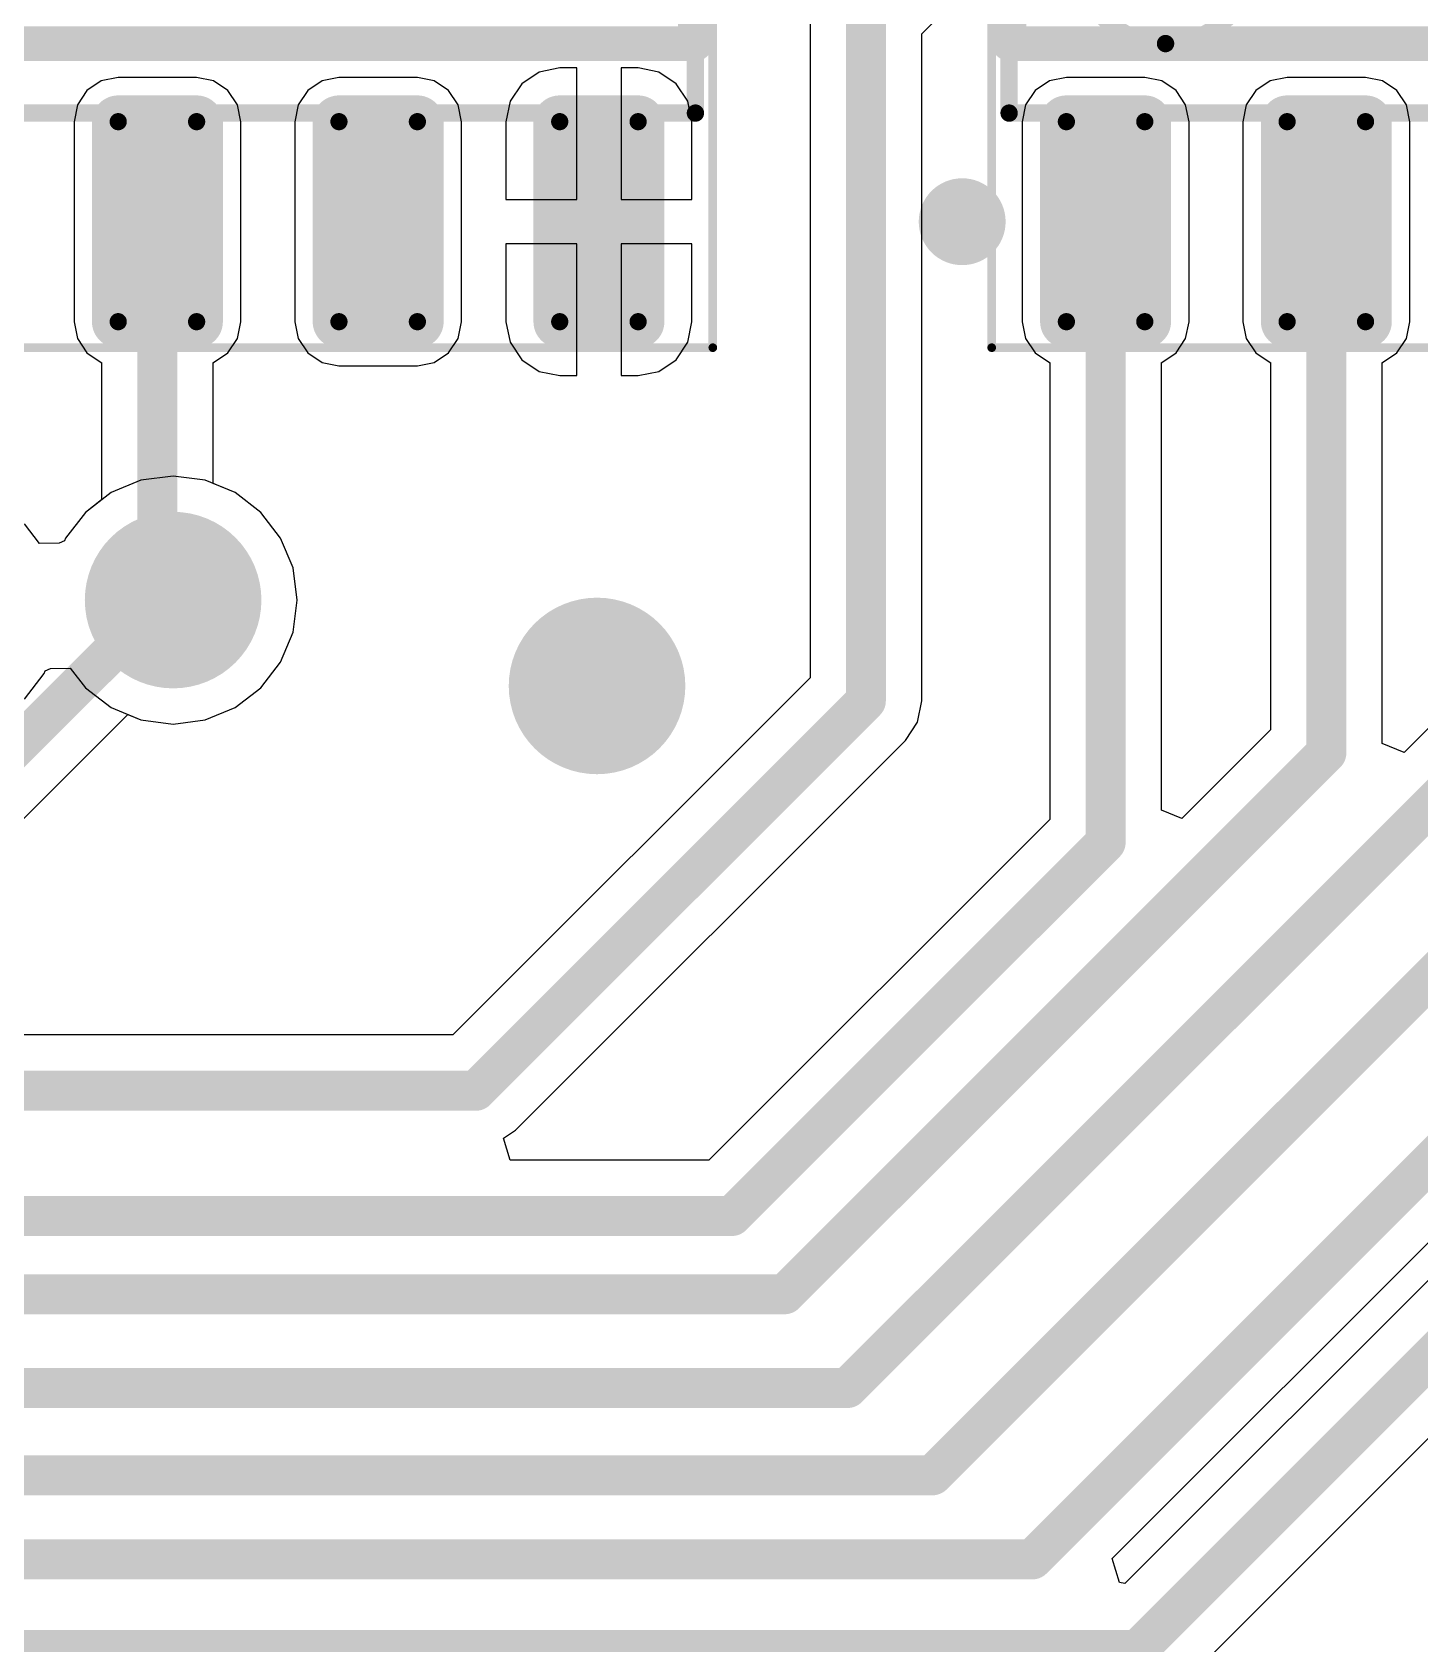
# Model space of a CAD drawing. Header units: millimetres. Extents: x 0 to 7.36, y -3.03 to 0.
# Drawn here: x 2.9495 to 3.2638, y -1.3229 to -0.9578 of the extents above; entities that cross this region are included whole.
import ezdxf

# ---------------------------------------------------------------- set-up
doc = ezdxf.new("R2010")
doc.units = ezdxf.units.MM
doc.header["$MEASUREMENT"] = 0
for name, color, linetype in [('BottomLayer', 5, 'Continuous'), ('Mechanical13', 56, 'Continuous'), ('Mechanical15', 56, 'Continuous'), ('MultiLayer', 9, 'Continuous'), ('TopLayer', 1, 'Continuous'), ('TopOverlay', 2, 'Continuous'), ('TopPaste', 8, 'Continuous'), ('TopSolder', 216, 'Continuous'), ('ViaHoleLayer', 16, 'Continuous')]:
    doc.layers.add(name, color=color, linetype=linetype)

# ---------------------------------------------------------------- blocks, each defined once
blk = doc.blocks.new('D0016A_L_76')
at = {"layer": 'Mechanical13', "const_width": 0.00394}
for points in [[(-0.07874, 0.19685), (-0.07874, -0.19685)], [(-0.07874, -0.19685), (0.07874, -0.19685)]]:
    blk.add_lwpolyline(points, dxfattribs=at)
at = {"layer": 'Mechanical13', "const_width": 0.00197}
blk.add_lwpolyline([(-0.07972, -0.19685, 1), (-0.07776, -0.19685, 1)], format="xyb", close=True, dxfattribs=at)
blk.add_lwpolyline([(-0.07972, -0.19685, 1), (-0.07776, -0.19685, 1)], format="xyb", close=True, dxfattribs=at)
at = {"layer": 'Mechanical15', "const_width": 0.00197}
for points in [[(-0.13189, 0.20079), (-0.13189, -0.20079)], [(-0.13189, -0.20079), (0.13189, -0.20079)]]:
    blk.add_lwpolyline(points, dxfattribs=at)
at = {"layer": 'Mechanical15', "const_width": 0.000984}
blk.add_lwpolyline([(-0.13238, -0.20079, 1), (-0.1314, -0.20079, 1)], format="xyb", close=True, dxfattribs=at)
blk.add_lwpolyline([(-0.13238, -0.20079, 1), (-0.1314, -0.20079, 1)], format="xyb", close=True, dxfattribs=at)
at = {"layer": 'TopLayer', "const_width": 0.00195}
for points in [[(-0.12698, -0.06612, 1), (-0.12503, -0.06612, 1)], [(-0.08166, -0.06612, 1), (-0.07971, -0.06612, 1)], [(-0.12698, -0.08388, 1), (-0.12503, -0.08388, 1)], [(-0.08166, -0.08388, 1), (-0.07971, -0.08388, 1)], [(-0.12698, -0.11612, 1), (-0.12503, -0.11612, 1)], [(-0.08166, -0.11612, 1), (-0.07971, -0.11612, 1)], [(-0.12698, -0.13388, 1), (-0.12503, -0.13388, 1)], [(-0.08166, -0.13388, 1), (-0.07971, -0.13388, 1)], [(-0.12698, -0.16612, 1), (-0.12503, -0.16612, 1)], [(-0.08166, -0.16612, 1), (-0.07971, -0.16612, 1)], [(-0.12698, -0.18388, 1), (-0.12503, -0.18388, 1)], [(-0.08166, -0.18388, 1), (-0.07971, -0.18388, 1)]]:
    blk.add_lwpolyline(points, format="xyb", close=True, dxfattribs=at)
at = {"layer": 'TopLayer'}
for points in [[(-0.08069, -0.08583), (-0.08069, -0.06417), (-0.126, -0.08583), (-0.126, -0.06417)], [(-0.07874, -0.08388), (-0.07874, -0.06612), (-0.12795, -0.08388), (-0.12795, -0.06612)], [(-0.07874, -0.13388), (-0.07874, -0.11612), (-0.12795, -0.13388), (-0.12795, -0.11612)], [(-0.08069, -0.13583), (-0.08069, -0.11417), (-0.126, -0.13583), (-0.126, -0.11417)], [(-0.08069, -0.18583), (-0.08069, -0.16417), (-0.126, -0.18583), (-0.126, -0.16417)], [(-0.07874, -0.18388), (-0.07874, -0.16612), (-0.12795, -0.18388), (-0.12795, -0.16612)]]:
    blk.add_solid(points, dxfattribs=at)
at = {"layer": 'TopOverlay', "const_width": 0.00787}
for points in [[(-0.06299, 0.19685), (-0.06299, -0.19685)], [(-0.06299, -0.19685), (0.06299, -0.19685)]]:
    blk.add_lwpolyline(points, dxfattribs=at)
at = {"layer": 'TopOverlay', "const_width": 0.00394}
blk.add_lwpolyline([(-0.06496, -0.19685, 1), (-0.06102, -0.19685, 1)], format="xyb", close=True, dxfattribs=at)
blk.add_lwpolyline([(-0.06496, -0.19685, 1), (-0.06102, -0.19685, 1)], format="xyb", close=True, dxfattribs=at)
at = {"layer": 'TopPaste', "const_width": 0.00195}
for points in [[(-0.12698, -0.06612, 1), (-0.12503, -0.06612, 1)], [(-0.08166, -0.06612, 1), (-0.07971, -0.06612, 1)], [(-0.12698, -0.08388, 1), (-0.12503, -0.08388, 1)], [(-0.08166, -0.08388, 1), (-0.07971, -0.08388, 1)], [(-0.12698, -0.11612, 1), (-0.12503, -0.11612, 1)], [(-0.08166, -0.11612, 1), (-0.07971, -0.11612, 1)], [(-0.12698, -0.13388, 1), (-0.12503, -0.13388, 1)], [(-0.08166, -0.13388, 1), (-0.07971, -0.13388, 1)], [(-0.12698, -0.16612, 1), (-0.12503, -0.16612, 1)], [(-0.08166, -0.16612, 1), (-0.07971, -0.16612, 1)], [(-0.12698, -0.18388, 1), (-0.12503, -0.18388, 1)], [(-0.08166, -0.18388, 1), (-0.07971, -0.18388, 1)]]:
    blk.add_lwpolyline(points, format="xyb", close=True, dxfattribs=at)
at = {"layer": 'TopPaste'}
for points in [[(-0.08069, -0.08583), (-0.08069, -0.06417), (-0.126, -0.08583), (-0.126, -0.06417)], [(-0.07874, -0.08388), (-0.07874, -0.06612), (-0.12795, -0.08388), (-0.12795, -0.06612)], [(-0.07874, -0.13388), (-0.07874, -0.11612), (-0.12795, -0.13388), (-0.12795, -0.11612)], [(-0.08069, -0.13583), (-0.08069, -0.11417), (-0.126, -0.13583), (-0.126, -0.11417)], [(-0.08069, -0.18583), (-0.08069, -0.16417), (-0.126, -0.18583), (-0.126, -0.16417)], [(-0.07874, -0.18388), (-0.07874, -0.16612), (-0.12795, -0.18388), (-0.12795, -0.16612)]]:
    blk.add_solid(points, dxfattribs=at)
at = {"layer": 'TopSolder', "const_width": 0.00595}
for points in [[(-0.12898, -0.06612, 1), (-0.12303, -0.06612, 1)], [(-0.08366, -0.06612, 1), (-0.07771, -0.06612, 1)], [(-0.12898, -0.08388, 1), (-0.12303, -0.08388, 1)], [(-0.08366, -0.08388, 1), (-0.07771, -0.08388, 1)], [(-0.12898, -0.11612, 1), (-0.12303, -0.11612, 1)], [(-0.08366, -0.11612, 1), (-0.07771, -0.11612, 1)], [(-0.12898, -0.13388, 1), (-0.12303, -0.13388, 1)], [(-0.08366, -0.13388, 1), (-0.07771, -0.13388, 1)], [(-0.12898, -0.16612, 1), (-0.12303, -0.16612, 1)], [(-0.08366, -0.16612, 1), (-0.07771, -0.16612, 1)], [(-0.12898, -0.18388, 1), (-0.12303, -0.18388, 1)], [(-0.08366, -0.18388, 1), (-0.07771, -0.18388, 1)]]:
    blk.add_lwpolyline(points, format="xyb", close=True, dxfattribs=at)
at = {"layer": 'TopSolder'}
for points in [[(-0.08069, -0.08983), (-0.08069, -0.06017), (-0.126, -0.08983), (-0.126, -0.06017)], [(-0.07474, -0.08388), (-0.07474, -0.06612), (-0.13195, -0.08388), (-0.13195, -0.06612)], [(-0.08069, -0.13983), (-0.08069, -0.11017), (-0.126, -0.13983), (-0.126, -0.11017)], [(-0.07474, -0.13388), (-0.07474, -0.11612), (-0.13195, -0.13388), (-0.13195, -0.11612)], [(-0.08069, -0.18983), (-0.08069, -0.16017), (-0.126, -0.18983), (-0.126, -0.16017)], [(-0.07474, -0.18388), (-0.07474, -0.16612), (-0.13195, -0.18388), (-0.13195, -0.16612)]]:
    blk.add_solid(points, dxfattribs=at)
blk = doc.blocks.new('D0016A_L_78')
at = {"layer": 'Mechanical13', "const_width": 0.00394}
for points in [[(-0.07874, 0.19685), (0.07874, 0.19685)], [(-0.07874, 0.19685), (-0.07874, -0.19685)]]:
    blk.add_lwpolyline(points, dxfattribs=at)
at = {"layer": 'Mechanical13'}
for points, const_width in [([(-0.07972, 0.19685, 1), (-0.07776, 0.19685, 1)], 0.00197), ([(-0.07972, 0.19685, 1), (-0.07776, 0.19685, 1)], 0.00197), ([(-0.02362, 0.16142, 1), (-0.06299, 0.16142, 1)], 0.00394), ([(-0.06398, 0.16142, 1), (-0.06201, 0.16142, 1)], 0.00197)]:
    blk.add_lwpolyline(points, format="xyb", close=True, dxfattribs=dict(at, const_width=const_width))
at = {"layer": 'Mechanical15', "const_width": 0.00197}
for points in [[(-0.13189, 0.20079), (0.13189, 0.20079)], [(-0.13189, 0.20079), (-0.13189, -0.20079)]]:
    blk.add_lwpolyline(points, dxfattribs=at)
at = {"layer": 'Mechanical15', "const_width": 0.000984}
blk.add_lwpolyline([(-0.13238, 0.20079, 1), (-0.1314, 0.20079, 1)], format="xyb", close=True, dxfattribs=at)
blk.add_lwpolyline([(-0.13238, 0.20079, 1), (-0.1314, 0.20079, 1)], format="xyb", close=True, dxfattribs=at)
at = {"layer": 'TopLayer', "const_width": 0.00195}
for points in [[(-0.12698, 0.18388, 1), (-0.12503, 0.18388, 1)], [(-0.08166, 0.18388, 1), (-0.07971, 0.18388, 1)], [(-0.12698, 0.16612, 1), (-0.12503, 0.16612, 1)], [(-0.08166, 0.16612, 1), (-0.07971, 0.16612, 1)], [(-0.12698, 0.13388, 1), (-0.12503, 0.13388, 1)], [(-0.08166, 0.13388, 1), (-0.07971, 0.13388, 1)], [(-0.12698, 0.11612, 1), (-0.12503, 0.11612, 1)], [(-0.08166, 0.11612, 1), (-0.07971, 0.11612, 1)]]:
    blk.add_lwpolyline(points, format="xyb", close=True, dxfattribs=at)
at = {"layer": 'TopLayer'}
for points in [[(-0.07874, 0.16612), (-0.07874, 0.18388), (-0.12795, 0.16612), (-0.12795, 0.18388)], [(-0.08069, 0.16417), (-0.08069, 0.18583), (-0.126, 0.16417), (-0.126, 0.18583)], [(-0.08069, 0.11417), (-0.08069, 0.13583), (-0.126, 0.11417), (-0.126, 0.13583)], [(-0.07874, 0.11612), (-0.07874, 0.13388), (-0.12795, 0.11612), (-0.12795, 0.13388)]]:
    blk.add_solid(points, dxfattribs=at)
at = {"layer": 'TopOverlay'}
for points, const_width in [([(-0.09843, 0.20748, 1), (-0.10827, 0.20748, 1)], 0.00984), ([(-0.11073, 0.20748, 1), (-0.10581, 0.20748, 1)], 0.00492), ([(-0.10089, 0.20748, 1), (-0.09596, 0.20748, 1)], 0.00492), ([(-0.06496, 0.19685, 1), (-0.06102, 0.19685, 1)], 0.00394), ([(-0.06496, 0.19685, 1), (-0.06102, 0.19685, 1)], 0.00394)]:
    blk.add_lwpolyline(points, format="xyb", close=True, dxfattribs=dict(at, const_width=const_width))
at = {"layer": 'TopOverlay', "const_width": 0.00787}
for points in [[(-0.06299, 0.19685), (0.06299, 0.19685)], [(-0.06299, 0.19685), (-0.06299, -0.19685)]]:
    blk.add_lwpolyline(points, dxfattribs=at)
at = {"layer": 'TopPaste', "const_width": 0.00195}
for points in [[(-0.12698, 0.18388, 1), (-0.12503, 0.18388, 1)], [(-0.08166, 0.18388, 1), (-0.07971, 0.18388, 1)], [(-0.12698, 0.16612, 1), (-0.12503, 0.16612, 1)], [(-0.08166, 0.16612, 1), (-0.07971, 0.16612, 1)], [(-0.12698, 0.13388, 1), (-0.12503, 0.13388, 1)], [(-0.08166, 0.13388, 1), (-0.07971, 0.13388, 1)], [(-0.12698, 0.11612, 1), (-0.12503, 0.11612, 1)], [(-0.08166, 0.11612, 1), (-0.07971, 0.11612, 1)]]:
    blk.add_lwpolyline(points, format="xyb", close=True, dxfattribs=at)
at = {"layer": 'TopPaste'}
for points in [[(-0.07874, 0.16612), (-0.07874, 0.18388), (-0.12795, 0.16612), (-0.12795, 0.18388)], [(-0.08069, 0.16417), (-0.08069, 0.18583), (-0.126, 0.16417), (-0.126, 0.18583)], [(-0.08069, 0.11417), (-0.08069, 0.13583), (-0.126, 0.11417), (-0.126, 0.13583)], [(-0.07874, 0.11612), (-0.07874, 0.13388), (-0.12795, 0.11612), (-0.12795, 0.13388)]]:
    blk.add_solid(points, dxfattribs=at)
at = {"layer": 'TopSolder', "const_width": 0.00595}
for points in [[(-0.12898, 0.18388, 1), (-0.12303, 0.18388, 1)], [(-0.08366, 0.18388, 1), (-0.07771, 0.18388, 1)], [(-0.12898, 0.16612, 1), (-0.12303, 0.16612, 1)], [(-0.08366, 0.16612, 1), (-0.07771, 0.16612, 1)], [(-0.12898, 0.13388, 1), (-0.12303, 0.13388, 1)], [(-0.08366, 0.13388, 1), (-0.07771, 0.13388, 1)], [(-0.12898, 0.11612, 1), (-0.12303, 0.11612, 1)], [(-0.08366, 0.11612, 1), (-0.07771, 0.11612, 1)]]:
    blk.add_lwpolyline(points, format="xyb", close=True, dxfattribs=at)
at = {"layer": 'TopSolder'}
for points in [[(-0.08069, 0.16017), (-0.08069, 0.18983), (-0.126, 0.16017), (-0.126, 0.18983)], [(-0.07474, 0.16612), (-0.07474, 0.18388), (-0.13195, 0.16612), (-0.13195, 0.18388)], [(-0.08069, 0.11017), (-0.08069, 0.13983), (-0.126, 0.11017), (-0.126, 0.13983)], [(-0.07474, 0.11612), (-0.07474, 0.13388), (-0.13195, 0.11612), (-0.13195, 0.13388)]]:
    blk.add_solid(points, dxfattribs=at)

msp = doc.modelspace()

# ---------------------------------------------------------------- linework, layer by layer
at = {"layer": 'BottomLayer'}
for p, q in [((2.98144, -1.05833), (2.97416, -1.05928)), ((2.98872, -1.05928), (2.98144, -1.05833)), ((2.96738, -1.06209), (2.96156, -1.06656)), ((2.97416, -1.05928), (2.96738, -1.06209)), ((2.9955, -1.06209), (2.98872, -1.05928)), ((3.00132, -1.06656), (2.9955, -1.06209)), ((2.95118, -1.07359), (2.94776, -1.06913)), ((2.96156, -1.06656), (2.95709, -1.07238)), ((3.00579, -1.07238), (3.00132, -1.06656)), ((2.95683, -1.07302), (2.95563, -1.07353)), ((2.95709, -1.07238), (2.95683, -1.07302)), ((3.0086, -1.07916), (3.00579, -1.07238)), ((2.95563, -1.07353), (2.95118, -1.07359)), ((3.00956, -1.08644), (3.0086, -1.07916)), ((3.0086, -1.09372), (3.00956, -1.08644)), ((3.00579, -1.1005), (3.0086, -1.09372)), ((3.00132, -1.10632), (3.00579, -1.1005)), ((2.9955, -1.11079), (3.00132, -1.10632)), ((2.8955, -1.18804), (2.97118, -1.11236)), ((2.97118, -1.11236), (2.97416, -1.1136)), ((2.97416, -1.1136), (2.98144, -1.11456)), ((2.98144, -1.11456), (2.98872, -1.1136)), ((2.98872, -1.1136), (2.9955, -1.11079))]:
    msp.add_line(p, q, dxfattribs=at)
for points, const_width in [([(2.97144, -1.08644, 1), (2.99144, -1.08644, 1)], 0.02), ([(2.97695, -1.08644, 1), (2.98148, -1.08644, 1)], 0.00453), ([(2.97695, -1.08644, 1), (2.98148, -1.08644, 1)], 0.00453), ([(2.97918, -1.08644, 1), (2.9837, -1.08644, 1)], 0.00453), ([(3.06745, -1.10589, 1), (3.08745, -1.10589, 1)], 0.02)]:
    msp.add_lwpolyline(points, format="xyb", close=True, dxfattribs=dict(at, const_width=const_width))
at = {"layer": 'BottomLayer', "const_width": 0.00906}
for points in [[(2.88656, -1.17909), (2.97922, -1.08644)], [(2.97922, -1.08644), (2.98144, -1.08644)]]:
    msp.add_lwpolyline(points, dxfattribs=at)
at = {"layer": 'MultiLayer', "const_width": 0.02}
for points in [[(2.97144, -1.08644, 1), (2.99144, -1.08644, 1)], [(3.06745, -1.10589, 1), (3.08745, -1.10589, 1)]]:
    msp.add_lwpolyline(points, format="xyb", close=True, dxfattribs=at)
at = {"layer": 'TopLayer'}
for p, q in [((3.15098, -0.95814), (3.25252, -0.8566)), ((3.12569, -0.9529), (3.12569, -1.10405)), ((3.15098, -1.10928), (3.15098, -0.95814)), ((3.06434, -0.9668), (3.06039, -0.96944)), ((3.069, -0.96587), (3.06434, -0.9668)), ((3.07288, -0.96587), (3.069, -0.96587)), ((3.07288, -0.99571), (3.07288, -0.96587)), ((3.08676, -0.96587), (3.08288, -0.96587)), ((3.08288, -0.96587), (3.08288, -0.99571)), ((3.09142, -0.9668), (3.08676, -0.96587)), ((3.09537, -0.96944), (3.09142, -0.9668)), ((2.96192, -0.97097), (2.95975, -0.97422)), ((2.96517, -0.9688), (2.96192, -0.97097)), ((2.969, -0.96804), (2.96517, -0.9688)), ((2.98676, -0.96804), (2.969, -0.96804)), ((2.99059, -0.9688), (2.98676, -0.96804)), ((2.99384, -0.97097), (2.99059, -0.9688)), ((2.99601, -0.97422), (2.99384, -0.97097)), ((3.01192, -0.97097), (3.00975, -0.97422)), ((3.01517, -0.9688), (3.01192, -0.97097)), ((3.019, -0.96804), (3.01517, -0.9688)), ((3.03676, -0.96804), (3.019, -0.96804)), ((3.04059, -0.9688), (3.03676, -0.96804)), ((3.04384, -0.97097), (3.04059, -0.9688)), ((3.04601, -0.97422), (3.04384, -0.97097)), ((3.06039, -0.96944), (3.05775, -0.97339)), ((3.09802, -0.97339), (3.09537, -0.96944)), ((3.17667, -0.97097), (3.1745, -0.97422)), ((3.17992, -0.9688), (3.17667, -0.97097)), ((3.18376, -0.96804), (3.17992, -0.9688)), ((3.20151, -0.96804), (3.18376, -0.96804)), ((3.20534, -0.9688), (3.20151, -0.96804)), ((3.20859, -0.97097), (3.20534, -0.9688)), ((3.21076, -0.97422), (3.20859, -0.97097)), ((3.22667, -0.97097), (3.2245, -0.97422)), ((3.22992, -0.9688), (3.22667, -0.97097)), ((3.23376, -0.96804), (3.22992, -0.9688)), ((3.25151, -0.96804), (3.23376, -0.96804)), ((3.25534, -0.9688), (3.25151, -0.96804)), ((3.25859, -0.97097), (3.25534, -0.9688)), ((3.26076, -0.97422), (3.25859, -0.97097)), ((2.95975, -0.97422), (2.95899, -0.97805)), ((2.99677, -0.97805), (2.99601, -0.97422)), ((3.00975, -0.97422), (3.00899, -0.97805)), ((3.04677, -0.97805), (3.04601, -0.97422)), ((3.05775, -0.97339), (3.05682, -0.97805)), ((3.09894, -0.97805), (3.09802, -0.97339)), ((3.1745, -0.97422), (3.17374, -0.97805)), ((3.21153, -0.97805), (3.21076, -0.97422)), ((3.2245, -0.97422), (3.22374, -0.97805)), ((3.26153, -0.97805), (3.26076, -0.97422)), ((2.95899, -0.97805), (2.95899, -1.02337)), ((2.99677, -1.02337), (2.99677, -0.97805)), ((3.00899, -0.97805), (3.00899, -1.02337)), ((3.04677, -1.02337), (3.04677, -0.97805)), ((3.05682, -0.97805), (3.05682, -0.99571)), ((3.09894, -0.99571), (3.09894, -0.97805)), ((3.17374, -0.97805), (3.17374, -1.02337)), ((3.21153, -1.02337), (3.21153, -0.97805)), ((3.22374, -0.97805), (3.22374, -1.02337)), ((3.26153, -1.02337), (3.26153, -0.97805)), ((3.05682, -0.99571), (3.07288, -0.99571)), ((3.08288, -0.99571), (3.09894, -0.99571)), ((3.07288, -1.00571), (3.05682, -1.00571)), ((3.05682, -1.00571), (3.05682, -1.02337)), ((3.07288, -1.03555), (3.07288, -1.00571)), ((3.09894, -1.00571), (3.08288, -1.00571)), ((3.08288, -1.00571), (3.08288, -1.03555)), ((3.09894, -1.02337), (3.09894, -1.00571)), ((2.95899, -1.02337), (2.95975, -1.0272)), ((2.99601, -1.0272), (2.99677, -1.02337)), ((3.00899, -1.02337), (3.00975, -1.0272)), ((3.04601, -1.0272), (3.04677, -1.02337)), ((3.05682, -1.02337), (3.05775, -1.02803)), ((3.09802, -1.02803), (3.09894, -1.02337)), ((3.17374, -1.02337), (3.1745, -1.0272)), ((3.21076, -1.0272), (3.21153, -1.02337)), ((3.22374, -1.02337), (3.2245, -1.0272)), ((3.26076, -1.0272), (3.26153, -1.02337)), ((2.95975, -1.0272), (2.96192, -1.03045)), ((2.99384, -1.03045), (2.99601, -1.0272)), ((3.00975, -1.0272), (3.01192, -1.03045)), ((3.04384, -1.03045), (3.04601, -1.0272)), ((3.05775, -1.02803), (3.06039, -1.03198)), ((3.09537, -1.03198), (3.09802, -1.02803)), ((3.1745, -1.0272), (3.17667, -1.03045)), ((3.20859, -1.03045), (3.21076, -1.0272)), ((3.2245, -1.0272), (3.22667, -1.03045)), ((3.25859, -1.03045), (3.26076, -1.0272)), ((2.96192, -1.03045), (2.96517, -1.03262)), ((2.96517, -1.03262), (2.96524, -1.03263)), ((2.96524, -1.03263), (2.96524, -1.06374)), ((2.99053, -1.03263), (2.99059, -1.03262)), ((2.99053, -1.06003), (2.99053, -1.03263)), ((2.99059, -1.03262), (2.99384, -1.03045)), ((3.01192, -1.03045), (3.01517, -1.03262)), ((3.01517, -1.03262), (3.019, -1.03338)), ((3.03676, -1.03338), (3.04059, -1.03262)), ((3.04059, -1.03262), (3.04384, -1.03045)), ((3.06039, -1.03198), (3.06434, -1.03462)), ((3.09142, -1.03462), (3.09537, -1.03198)), ((3.17667, -1.03045), (3.17992, -1.03262)), ((3.17992, -1.03262), (3.17999, -1.03263)), ((3.17999, -1.03263), (3.17999, -1.13612)), ((3.20528, -1.03263), (3.20534, -1.03262)), ((3.20528, -1.134), (3.20528, -1.03263)), ((3.20534, -1.03262), (3.20859, -1.03045)), ((3.22667, -1.03045), (3.22992, -1.03262)), ((3.22992, -1.03262), (3.22999, -1.03263)), ((3.22999, -1.03263), (3.22999, -1.11582)), ((3.25528, -1.03263), (3.25534, -1.03262)), ((3.25528, -1.11892), (3.25528, -1.03263)), ((3.25534, -1.03262), (3.25859, -1.03045)), ((3.019, -1.03338), (3.03676, -1.03338)), ((3.06434, -1.03462), (3.069, -1.03555)), ((3.069, -1.03555), (3.07288, -1.03555)), ((3.08288, -1.03555), (3.08676, -1.03555)), ((3.08676, -1.03555), (3.09142, -1.03462)), ((2.9955, -1.06209), (2.99053, -1.06003)), ((3.00132, -1.06656), (2.9955, -1.06209)), ((2.96524, -1.06374), (2.96156, -1.06656)), ((2.95118, -1.07359), (2.94776, -1.06913)), ((2.96156, -1.06656), (2.95709, -1.07238)), ((3.00579, -1.07238), (3.00132, -1.06656)), ((2.95683, -1.07302), (2.95563, -1.07353)), ((2.95709, -1.07238), (2.95683, -1.07302)), ((3.0086, -1.07916), (3.00579, -1.07238)), ((2.95563, -1.07353), (2.95118, -1.07359)), ((3.42999, -1.0763), (3.19701, -1.30927)), ((3.00956, -1.08644), (3.0086, -1.07916)), ((3.0086, -1.09372), (3.00956, -1.08644)), ((3.2088, -1.33325), (3.45157, -1.09048)), ((3.00579, -1.1005), (3.0086, -1.09372)), ((3.19412, -1.3036), (3.40279, -1.09493)), ((2.95223, -1.10307), (2.95249, -1.10243)), ((2.95249, -1.10243), (2.9537, -1.10193)), ((2.9537, -1.10193), (2.95814, -1.10186)), ((2.95814, -1.10186), (2.96156, -1.10632)), ((3.00132, -1.10632), (3.00579, -1.1005)), ((3.27876, -1.10251), (3.26028, -1.12099)), ((2.94776, -1.10889), (2.95223, -1.10307)), ((2.96156, -1.10632), (2.96738, -1.11079)), ((2.9955, -1.11079), (3.00132, -1.10632)), ((3.12569, -1.10405), (3.04477, -1.18497)), ((3.15002, -1.11412), (3.15098, -1.10928)), ((2.96738, -1.11079), (2.97416, -1.1136)), ((2.97416, -1.1136), (2.98144, -1.11456)), ((2.98144, -1.11456), (2.98872, -1.1136)), ((2.98872, -1.1136), (2.9955, -1.11079)), ((3.14728, -1.11822), (3.15002, -1.11412)), ((3.22999, -1.11582), (3.2099, -1.13591)), ((3.05895, -1.20656), (3.14728, -1.11822)), ((3.26028, -1.12099), (3.25528, -1.11892)), ((3.2099, -1.13591), (3.20528, -1.134)), ((3.17999, -1.13612), (3.10277, -1.21334)), ((3.04477, -1.18497), (2.20257, -1.18497)), ((3.05628, -1.20834), (3.05895, -1.20656)), ((3.0578, -1.21334), (3.05628, -1.20834)), ((3.10277, -1.21334), (3.0578, -1.21334)), ((3.19576, -1.30903), (3.19412, -1.3036)), ((3.19701, -1.30927), (3.19576, -1.30903))]:
    msp.add_line(p, q, dxfattribs=at)
at = {"layer": 'TopLayer', "const_width": 0.00906}
for points in [[(3.13834, -1.10928), (3.13834, -0.9529)], [(2.97788, -1.08288), (2.97788, -1.00366)], [(3.19263, -1.14136), (3.19263, -1.00366)], [(3.24263, -1.12106), (3.24263, -1.00366)], [(3.19986, -1.32431), (3.44263, -1.08154)], [(2.97788, -1.08288), (2.98144, -1.08644)], [(3.17604, -1.30379), (3.39385, -1.08599)], [(3.15343, -1.28474), (3.34158, -1.09658)], [(3.05001, -1.19761), (3.13834, -1.10928)], [(3.1342, -1.26495), (3.29141, -1.10774)], [(3.11996, -1.24372), (3.24263, -1.12106)], [(3.10801, -1.22598), (3.19263, -1.14136)], [(2.18289, -1.19761), (3.05001, -1.19761)], [(2.14595, -1.22598), (3.10801, -1.22598)], [(2.11229, -1.24372), (3.11996, -1.24372)], [(2.07855, -1.26495), (3.1342, -1.26495)], [(2.04691, -1.28474), (3.15343, -1.28474)], [(2.00035, -1.30379), (3.17604, -1.30379)], [(1.97831, -1.32431), (3.19986, -1.32431)]]:
    msp.add_lwpolyline(points, dxfattribs=at)
at = {"layer": 'TopLayer'}
for points, const_width in [([(2.97562, -1.00366, 1), (2.98015, -1.00366, 1)], 0.00453), ([(3.19037, -1.00366, 1), (3.1949, -1.00366, 1)], 0.00453), ([(3.24037, -1.00366, 1), (3.2449, -1.00366, 1)], 0.00453), ([(2.97144, -1.08644, 1), (2.99144, -1.08644, 1)], 0.02), ([(2.97562, -1.08288, 1), (2.98015, -1.08288, 1)], 0.00453), ([(2.97562, -1.08288, 1), (2.98015, -1.08288, 1)], 0.00453), ([(2.97918, -1.08644, 1), (2.9837, -1.08644, 1)], 0.00453), ([(3.06745, -1.10589, 1), (3.08745, -1.10589, 1)], 0.02), ([(3.13607, -1.10928, 1), (3.1406, -1.10928, 1)], 0.00453), ([(3.13607, -1.10928, 1), (3.1406, -1.10928, 1)], 0.00453), ([(3.24037, -1.12106, 1), (3.2449, -1.12106, 1)], 0.00453), ([(3.24037, -1.12106, 1), (3.2449, -1.12106, 1)], 0.00453), ([(3.19037, -1.14136, 1), (3.1949, -1.14136, 1)], 0.00453), ([(3.19037, -1.14136, 1), (3.1949, -1.14136, 1)], 0.00453), ([(3.04774, -1.19761, 1), (3.05227, -1.19761, 1)], 0.00453), ([(3.04774, -1.19761, 1), (3.05227, -1.19761, 1)], 0.00453), ([(3.10575, -1.22598, 1), (3.11028, -1.22598, 1)], 0.00453), ([(3.10575, -1.22598, 1), (3.11028, -1.22598, 1)], 0.00453), ([(3.1177, -1.24372, 1), (3.12222, -1.24372, 1)], 0.00453), ([(3.1177, -1.24372, 1), (3.12222, -1.24372, 1)], 0.00453), ([(3.13193, -1.26495, 1), (3.13646, -1.26495, 1)], 0.00453), ([(3.13193, -1.26495, 1), (3.13646, -1.26495, 1)], 0.00453), ([(3.15116, -1.28474, 1), (3.15569, -1.28474, 1)], 0.00453), ([(3.15116, -1.28474, 1), (3.15569, -1.28474, 1)], 0.00453), ([(3.17378, -1.30379, 1), (3.17831, -1.30379, 1)], 0.00453), ([(3.17378, -1.30379, 1), (3.17831, -1.30379, 1)], 0.00453), ([(3.19759, -1.32431, 1), (3.20212, -1.32431, 1)], 0.00453), ([(3.19759, -1.32431, 1), (3.20212, -1.32431, 1)], 0.00453)]:
    msp.add_lwpolyline(points, format="xyb", close=True, dxfattribs=dict(at, const_width=const_width))
at = {"layer": 'ViaHoleLayer', "const_width": 0.00956}
for points in [[(2.97666, -1.08644, 1), (2.98622, -1.08644, 1)], [(3.07267, -1.10589, 1), (3.08223, -1.10589, 1)]]:
    msp.add_lwpolyline(points, format="xyb", close=True, dxfattribs=at)

# ---------------------------------------------------------------- block references
at = {"rotation": 90}
for name, p in [('D0016A_L_76', (2.90288, -0.89736)), ('D0016A_L_78', (3.36763, -0.89736))]:
    msp.add_blockref(name, p, dxfattribs=at)

doc.saveas('drawing.dxf')
